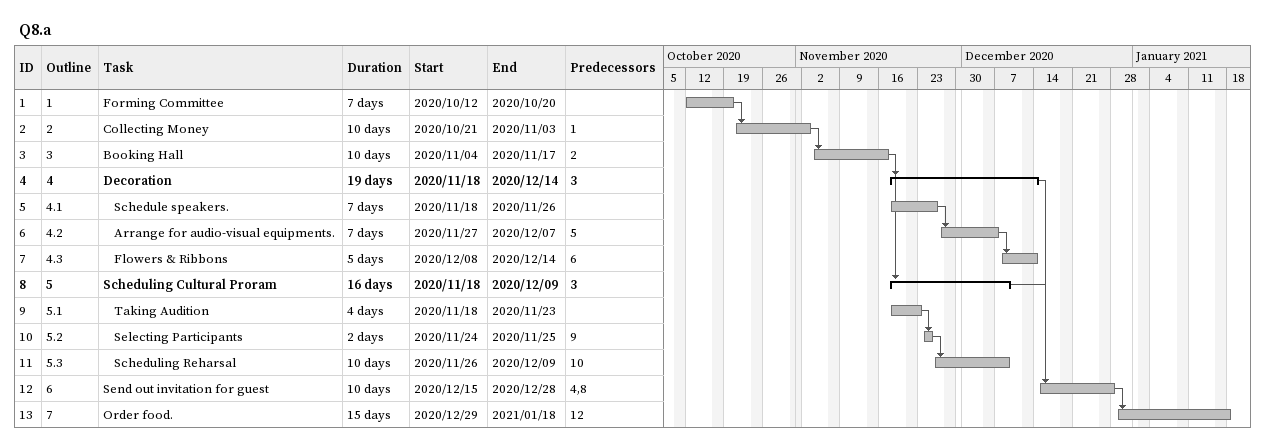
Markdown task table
Q8.a

| ID | WBS | Task | Duration | Start | Finish | Predecessors |
|---|---|---|---|---|---|---|
| 1 | 1 | Forming Committee | 7d | 2020-10-12 | 2020-10-20 |  |
| 2 | 2 | Collecting Money | 10d | 2020-10-21 | 2020-11-03 | 1 |
| 3 | 3 | Booking Hall | 10d | 2020-11-04 | 2020-11-17 | 2 |
| 4 | 4 | **Decoration** | 19d | 2020-11-18 | 2020-12-14 | 3 |
| 5 | 4.1 | Schedule speakers. | 7d | 2020-11-18 | 2020-11-26 |  |
| 6 | 4.2 | Arrange for audio-visual equipments. | 7d | 2020-11-27 | 2020-12-07 | 5 |
| 7 | 4.3 | Flowers & Ribbons | 5d | 2020-12-08 | 2020-12-14 | 6 |
| 8 | 5 | **Scheduling Cultural Proram** | 16d | 2020-11-18 | 2020-12-09 | 3 |
| 9 | 5.1 | Taking Audition | 4d | 2020-11-18 | 2020-11-23 |  |
| 10 | 5.2 | Selecting Participants | 2d | 2020-11-24 | 2020-11-25 | 9 |
| 11 | 5.3 | Scheduling Reharsal | 10d | 2020-11-26 | 2020-12-09 | 10 |
| 12 | 6 | Send out invitation for guest | 10d | 2020-12-15 | 2020-12-28 | 4, 8 |
| 13 | 7 | Order food. | 15d | 2020-12-29 | 2021-01-18 | 12 |
